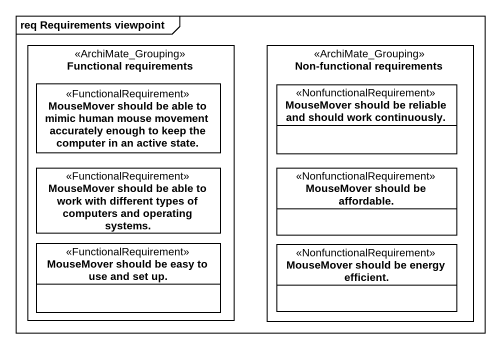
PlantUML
@startuml
mainframe req Requirements viewpoint
hide circle
hide empty members
rectangle "Functional requirements" as Functional_requirements <<ArchiMate_Grouping>> #FFFFFF {
  class "MouseMover should be able to mimic human mouse movement accurately enough to keep the computer in an active state." as MouseMover_should_be_able <<FunctionalRequirement>> #FFFFFF
  class "MouseMover should be able to work with different types of computers and operating systems." as MouseMover_should_be_able_2 <<FunctionalRequirement>> #FFFFFF
  class "MouseMover should be easy to use and set up." as MouseMover_should_be_easy <<FunctionalRequirement>> #FFFFFF
}
rectangle "Non-functional requirements" as Non_functional_requirements <<ArchiMate_Grouping>> #FFFFFF {
  class "MouseMover should be reliable and should work continuously." as MouseMover_should_be <<NonfunctionalRequirement>> #FFFFFF
  class "MouseMover should be affordable." as MouseMover_should_be_2 <<NonfunctionalRequirement>> #FFFFFF
  class "MouseMover should be energy efficient." as MouseMover_should_be_energy <<NonfunctionalRequirement>> #FFFFFF
}
@enduml
